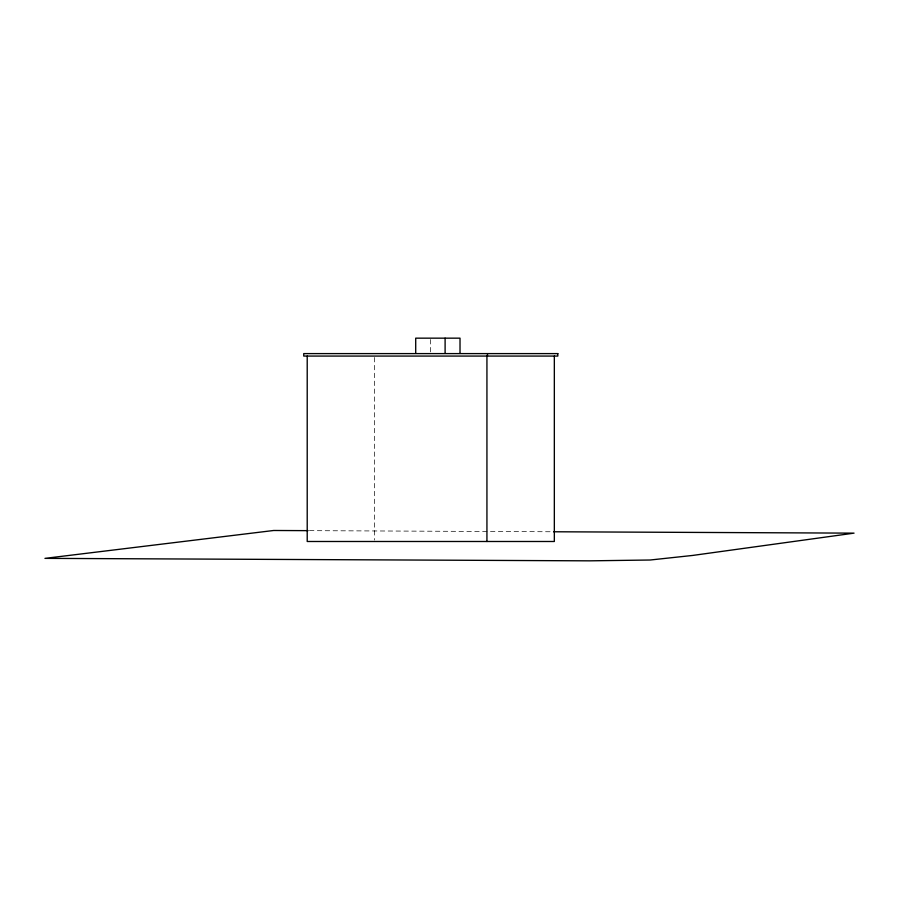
<?xml version="1.0" encoding="UTF-8"?>
<svg xmlns="http://www.w3.org/2000/svg" width="899" height="899" viewBox="0 0 899 899"><rect width="100%" height="100%" fill="white"/><g stroke="black" fill="none" stroke-linecap="round" stroke-linejoin="round"><path stroke-width="0.67" stroke-dasharray="4.5 3.37" d="M309.458 530.657L553.57 531.77M430.621 339.53L430.621 351.936M374.625 357.476L374.625 540.085"/><path stroke-width="1.35" d="M308.076 530.646L273.667 530.489L44.95 558.369L589.699 560.841L650.157 560.01L692.691 555.436L854.05 533.141L553.57 531.77M554.335 356.071L554.335 541.49L307.211 541.49L307.211 356.071M487.472 353.599L487.472 356.071M486.932 356.071L486.932 541.49M460.018 353.318L460.018 338.159L415.709 338.159L415.709 353.318M445.106 338.159L445.106 353.318M557.818 353.599L303.738 353.599L303.738 356.071L557.818 356.071L557.818 353.599"/></g></svg>
